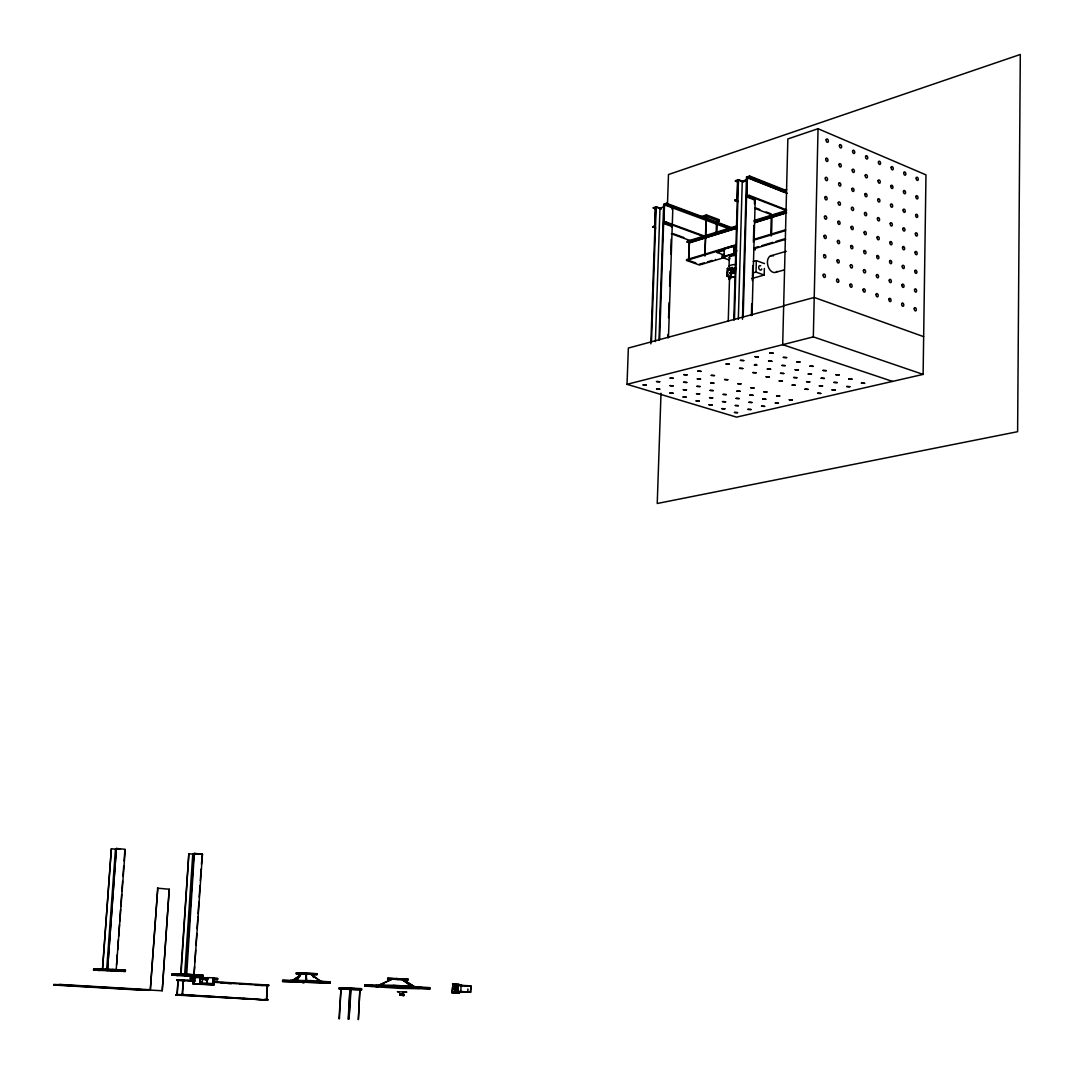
<?xml version="1.0" encoding="UTF-8"?>
<svg xmlns="http://www.w3.org/2000/svg" width="1074" height="1074" viewBox="0 0 1074 1074"><rect width="100%" height="100%" fill="white"/><g stroke="black" fill="none" stroke-linecap="round" stroke-linejoin="round"><path stroke-width="1.5" d="M783.658 306.036L628.357 348.057L627.028 384.317L736.549 417.128L923.116 374.396L925.976 174.874L818.052 128.719L787.846 138.962L782.691 344.673L892.521 381.404M923.116 374.396L813.327 336.874L818.052 128.719M770.81 233.998L771.32 214.357M771.575 234.011L772.045 216.008M786.571 210.638L749.061 196.045L749.075 195.293L746.564 196.099L753.773 198.905M786.383 191.347L749.598 176.74L749.612 176.002L746.484 177.035L742.47 319.26M751.397 315.555L751.719 303.875M752.364 280.529L752.767 265.52M753.411 242.16L753.867 225.486M754.472 203.805L754.566 200.462M752.028 315.38L755.237 198.596M755.17 250.014L755.21 248.577M764.352 268.5L764.178 275.038L756.029 272.098L756.338 260.633L753.236 261.532M727.366 268.513L730.911 269.789L730.682 277.535L727.138 276.287L727.366 268.513L731.461 269.628L731.179 277.535L727.42 276.206L727.648 268.433L731.407 269.789M727.917 268.352L727.138 276.287M729.031 266.553L729.286 257.572M728.253 320.911L729.568 276.045M735.448 273.266A6.149 1.973 0.9 0 0 732.334 273.467L729.635 272.702L735.515 271.588M731.918 270.514L732.012 267.198M737.919 201.818L734.791 200.61L737.301 199.079M738.469 182.647L735.368 180.687L738.469 179.667L742.268 181.157L747.598 179.412M733.623 245.704L733.972 253.84L733.623 245.704L724.024 248.604L724.359 256.713M733.421 270.5L733.475 268.487L736.415 268.299M734.066 270.366L734.119 268.339M734.804 270.286L734.858 268.258M737.006 199.173L737.543 180.701M733.811 319.945L737.851 179.868L743.597 182.137M735.583 270.272L735.636 268.245M734.441 319.77L738.469 179.667M738.321 319.408L742.268 181.157M743.154 317.421L747.115 176.821M746.86 196.005L747.383 177.465L787.229 193.266M706.504 215.753L704.893 255.733L706.142 215.606M703.295 217.324L706.397 216.344L706.45 214.921L719.285 219.74L719.244 221.15L716.143 222.13M716.157 233.018L716.506 221.432M716.895 233.031L717.244 221.445M724.507 255.196L717.056 252.497L717.096 251.074L734.2 245.919M729.488 260.083L722.037 257.398L722.117 254.887L724.426 254.189M724.963 257.411L699.416 265.023L686.541 260.458L686.568 259.68L736.052 244.738M737.234 228.077L689.401 242.858L687.145 242.039L687.159 241.261L736.589 225.956M688.622 258.794L689.146 242.764L736.979 227.983M688.877 258.874L689.401 242.858M659.006 339.988L663.678 204.275L666.605 203.308L733.582 228.359M659.597 339.827L664.269 204.087L672.874 207.295L668.471 337.612M664.511 204.704L663.893 222.64L671.693 225.5M671.599 227.285A10.861 3.719 1.4 0 0 672.217 226.601L663.598 223.446L665.961 221.969L704.974 236.28M729.931 229.124L664.242 204.798L666.605 203.308M661.007 393.272L657.234 503.491L1017.615 431.694L1020.3 54.479L668.484 174.538L667.464 204.597M667.88 337.773L668.001 334.43M668.565 317.729L669.062 302.693M669.639 285.993L670.136 270.957M670.713 254.256L671.21 239.22M655.771 228.091L652.643 226.95L654.992 225.5M656.415 209.551L653.328 207.685L656.227 206.732L660 208.128L664.484 206.664M654.724 225.58L655.355 207.725M650.831 343.855L655.637 206.92L661.369 209.054M651.475 342.029L656.227 206.732M655.368 341.572L660 208.128M452.02 992.873L452.986 983.905L452.02 992.873L458.799 993.316M459.216 991.691L454.289 992.994L454.718 984.012L458.92 985.502L454.933 984.026L454.503 993.007L459.471 991.571M456.155 991.369L456.638 985.207L456.155 991.369L462.639 991.638M461.833 991.852L457.631 993.208L457.954 985.22L461.927 985.449M458.128 985.22L457.658 991.383M460.8 991.584L461.082 985.422L456.45 985.207M467.767 992.027L467.902 988.966M470.976 986.08L470.506 992.215L470.976 986.08L468.049 985.892M430.07 988.832L430.124 987.664L393.876 985.288L364.865 984.912L364.798 986.08L400.897 988.416L430.07 988.832L393.809 986.469L364.798 986.08M404.079 995.504L402.71 995.477L402.884 993.853C394.346 993.598 407.288 997.612 402.884 993.853M403.3 995.423L403.368 993.88M403.623 995.504L403.77 993.906L403.918 995.504M422.122 987.543L415.168 987.449L403.18 979.931L408.013 979.971L408.053 979.099L387.674 978.239L387.62 979.126L390.278 979.3M393.809 986.469L393.876 985.288M387.62 979.126L396.709 979.206L396.749 978.333M399.756 995.303L399.998 993.745M399.917 995.289L400.293 993.745M400.226 995.289L400.709 993.759M400.897 988.416L400.964 987.261M400.629 995.303L401.22 993.772M401.77 993.799L401.139 995.316M402.253 995.37L402.334 993.826M358.327 1019.508L359.938 988.63L358.394 1019.521M361.535 989.798L361.602 988.711L350.849 988.026L339.25 987.852L339.183 988.953L361.535 989.798L339.183 988.953M338.995 1018.716L341.035 987.919L339.424 1018.743M348.204 1019.213L349.976 988.483L348.5 1019.226M349.909 989.624L349.775 988.483M351.158 988.08L349.01 1019.025L350.634 988.053M350.795 989.127L350.916 988.053M313.554 977.447L312.292 974.615L317.005 974.642L317.058 973.756L296.317 972.883L296.263 973.782L300.452 974.064M329.933 983.059L330 981.864L310.923 980.616L282.637 980.307L282.569 981.488L329.933 983.059L282.569 981.488M296.263 973.782L305.097 973.85L305.15 972.95M306.009 974.185L305.956 981.072M306.654 978.333L306.493 981.086L296.948 980.455L300.935 973.809L306.896 974.212M310.856 981.824L310.923 980.616M266.486 999.411L267.332 985.69L268.755 985.113L212.679 981.582M266.647 999.411L267.48 985.704M175.8 995.021L183.641 994.551L175.8 995.021L267.842 1000.042L182.271 994.524L183.224 980.428L194.918 981.153M260.781 985.61L268.755 985.113M193.038 983.985L201.563 984.106L201.697 982.052L202.127 982.965L213.686 983.677L214.223 982.831L214.088 984.885L193.038 983.985L193.186 981.945L194.569 981.958M202.986 976.441L203.067 975.219L184.473 974.011L172.028 973.917L171.934 975.125L202.986 976.441L171.934 975.125M200.516 978.817L208.249 977.89M206.852 984.16L207.282 977.676L213.619 977.77L213.202 984.267L206.852 984.16L207.806 977.716M213.216 984.898L213.108 978.441L217.66 978.495L217.579 979.663L213.041 979.609M184.634 979.824L176.794 980.361L194.528 980.455M177.197 994.43L178.15 980.374M181.05 974.279L188.836 853.736L180.674 974.279L184.647 974.507L192.77 854.085L197.522 853.817L193.951 853.441L185.815 974.319L190.299 974.588M182.432 994.524L183.372 980.428M184.392 975.246L184.473 974.011M184.164 974.131L186.728 974.239L194.327 853.414L202.449 854.26L194.032 974.843L194.582 966.587M194.985 979.005L190.299 978.709L190.38 977.541L205.121 977.689M193.602 982.858L193.186 981.945M194.918 961.633L195.683 950.074M196.018 945.12L196.784 933.561M197.119 928.607L197.885 917.048M198.113 913.746L198.878 902.187M199.214 897.233L199.979 885.661M200.314 880.707L201.08 869.148M201.415 864.194L202.449 854.26M194.327 977.555L193.897 983.985L194.864 977.582M150.306 990.08L157.757 888.171L150.306 990.08L162.228 990.778L169.222 889.218L157.422 888.185M141.54 990.174L149.058 989.691L141.54 990.174L53.7 985.019L61.057 984.509L149.058 989.691M93.572 970.104L105.776 970.184L105.87 968.923L125.43 970.198L125.349 971.446L93.572 970.104L93.653 968.855L105.87 968.923M106.675 969.473L115.468 849.131L120.127 848.836M116.381 848.46L107.561 969.258L116.381 848.46L125.282 849.319L116.193 969.822M113.186 971.245C109.763 970.507 111.589 972.319 113.159 970.117M116.556 964.801L117.281 954.759M117.657 949.738L118.382 939.696M118.623 936.353L119.469 924.633M119.711 921.291L120.556 909.584M120.798 906.228L121.644 894.521M121.886 891.165L122.611 881.136M122.986 876.115L123.711 866.074M124.074 861.053L124.799 851.011M111.36 848.769L102.513 969.231L111.36 848.769L117.039 849.359M53.7 985.019L61.057 984.509M453.04 992.014L452.691 991.718M699.362 264.231L704.235 262.821M704.517 255.599L705.269 255.612M296.411 980.455L300.411 973.809M300.599 975.004L291.806 980.898L296.411 980.951M292.168 980.924L299.7 975.863M300.062 975.89L292.517 980.938L282.637 980.307M454.289 992.994L458.867 991.571M378.988 985.1L391.876 979.166M392.426 979.166L379.256 985.1L384.411 985.422M467.66 991.906L468.694 992L468.009 992.027M733.475 268.487L732.898 269.655M730.132 270.084L730.911 269.789M730.682 277.535L729.917 277.83A6.149 1.973 0.9 0 0 729.729 279.804M457.631 993.208L461.538 991.839L457.417 993.195M653.301 208.396L655.61 207.631M735.341 181.425L737.825 180.607M747.088 177.559L749.598 176.74M744.658 181.144L747.329 180.271M756.714 365.241C757.371 363.106 750.86 365.845 756.7 365.241M665.961 221.969L663.625 222.721L672.243 225.876M652.643 226.95L654.965 226.211M734.791 200.61L737.274 199.818M749.061 196.045L746.551 196.851L755.197 200.207A11.29 3.974 0.6 0 1 754.472 200.945M700.235 216.908L706.45 214.921M783.59 190.367L786.665 189.386M754.136 220.519L786.02 210.638M687.145 242.039L736.576 226.748M754.109 221.311L785.993 211.444M754.525 222.573L786.41 212.719M754.78 222.667L786.665 212.827M753.612 239.435L785.537 229.796M686.541 260.458L736.026 245.53M753.586 240.24L785.524 230.615M717.056 252.497L724.547 250.242M734.039 251.316L736.388 250.618M733.73 251.746L736.898 250.806M723.782 256.511L733.394 253.639M707.43 261.868L712.21 260.445M722.037 257.398L736.308 253.142M753.733 248.054L758.526 246.631M761.721 245.678L772.891 242.348M776.086 241.395L784.074 239.005M753.706 248.846L785.644 239.327M770.514 255.894L786.235 251.289M752.928 272.997L756.029 272.098M751.773 278.582L764.178 275.038M775.965 272.272L783.832 270.03M783.658 305.728L814.213 297.458L923.653 336.645M627.028 384.317L813.327 336.874M729.622 273.065L735.502 271.95M175.612 975.273L178.19 975.407L176.982 975.313M193.763 854.192L202.073 854.286M322.321 981.623L320.911 981.596M378.236 986.657L375.793 986.55L376.88 986.563M169.222 889.218L162.228 990.778M468.291 985.878L468.465 985.798M456.557 988.241L452.785 988.255L454.718 988.375M456.544 988.523L452.772 988.536L457.618 988.859M459.766 985.422L458.773 985.368M376.115 985.368L376.934 985.395M467.673 985.878L468.546 985.892M350.164 988.51L339.25 987.852M116.234 970.131L125.43 970.198M467.391 992.014L468.264 992.04M317.058 973.756L300.72 972.91M193.696 975.138L203.067 975.219M403.502 979.058L408.053 979.099M190.299 978.709L194.783 978.75M202.798 979.501L207.295 979.542M309.245 981.099L306.13 981.059L306.533 974.185L310.708 974.225L320.133 981.22L317.031 981.18M320.656 981.757L330 981.864M459.229 984.348L452.449 983.891M200.301 982.039L201.697 982.052M212.827 982.817L214.223 982.831M350.111 988.51L354.957 988.604M465.525 985.838L466.572 985.878M465.23 991.973L466.291 992.014M263.909 999.357L267.882 999.438M186.312 974.252L184.285 974.145M461.766 985.435L462.934 985.476M464.518 985.811L465.686 985.851M461.471 991.597L464.935 991.732M464.237 991.946L465.391 991.987M462.84 985.476L466.371 985.623M464.612 985.825L460.088 985.596M309.258 982.025C312.547 982.106 305.566 981.784 308.936 982.012M320.817 982.723C317.542 982.643 324.509 982.965 321.153 982.737M395.366 985.704L396.454 985.717L394.735 985.664M303.083 982.509C300.076 982.441 306.708 982.75 303.418 982.522M417.746 987.1C414.604 987.06 421.317 987.234 417.987 987.181M395.031 986.805C391.728 986.751 398.642 986.939 395.299 986.885M417.692 988.281C414.403 988.214 421.236 988.416 417.934 988.349M399.474 988.026C396.212 987.959 403.019 988.161 399.729 988.093M464.33 991.96L461.954 991.852M402.602 992.054L406.858 992.121L397.38 991.691L399.098 991.879M198.193 974.977C194.327 974.87 201.952 975.152 198.005 975.031M176.901 974.145C173.33 973.89 180.701 974.36 177.062 974.091M198.113 976.199C201.643 976.454 194.367 975.998 197.925 976.253M176.821 975.367L175.733 975.299M291.524 981.757C294.867 981.998 288.047 981.569 291.255 981.811M377.202 986.576L378.236 986.657M464.881 991.732L467.096 991.852M460.813 991.799L462.008 991.852M309.003 980.817C305.848 980.575 312.628 981.005 309.299 980.763M321.22 981.542L322.321 981.623M53.754 984.402L141.58 989.57M61.003 985.14L149.004 990.309M183.802 994.806L177.049 994.43L178.002 980.374L184.741 980.79M187.386 995.074L195.629 995.544M205.523 996.122L214.988 996.618M223.66 997.169L233.286 997.679M243.019 998.243L251.692 998.793M183.6 995.168L267.842 1000.042M459.793 991.732L460.934 991.799M466.25 985.637L467.378 985.69M213.202 984.267L213.619 977.77M201.563 984.106L214.088 984.885M212.947 978.186L217.66 978.495M190.38 977.541L195.065 977.837M205.04 978.87L208.168 979.058M212.88 979.367L217.579 979.663M176.834 979.743L181.775 980.052M186.715 980.361L194.944 980.871M213.068 982.012L216.357 982.213M221.298 982.522L232.83 983.247M239.408 983.663L249.289 984.281M255.88 984.697L260.821 985.006M212.639 982.2L268.715 985.717M220.989 983.046L224.278 983.26M227.419 983.462L231.138 983.757M255.424 985.207L258.874 985.422M394.145 986.053L398.078 986.308M412.228 987.248L415.705 987.462L403.73 979.931M397.192 986.281L412.107 986.482L402.361 979.595L397.541 979.542M364.865 984.912L372.96 985.435M466.076 992L470.694 992.228M112.246 969.54L116.569 969.822M93.653 968.855L100.164 969.285M172.028 973.917L181.291 974.507M105.776 970.184L125.349 971.446M466.358 985.865L470.788 986.08M387.674 978.239L397.353 978.897M396.709 979.206L408.013 979.971M392.158 979.166L398.092 979.555M296.317 972.883L306.708 973.581M305.097 973.85L317.005 974.642M466.908 991.852L467.902 991.906M459.981 991.745L458.437 991.624M467.19 985.69L468.183 985.757M467.955 985.744L468.734 985.811M188.836 853.736L195.32 854.407M729.635 272.702L732.347 273.105A6.149 1.973 0.9 0 1 735.448 272.903M688.823 260.485L695.804 262.955M672.942 233.608L683.87 237.569M671.357 233.743L691.643 241.1M729.152 255.276L731.354 256.082M462.129 985.717L457.833 984.227M454.718 984.012L458.786 985.489M756.338 260.633L764.487 263.6M665.947 222.694L704.947 236.992M653.328 207.685L656.442 208.839M706.397 216.344L719.244 221.15M666.578 204.033L732.012 228.48M734.817 199.871L737.932 201.08M755.129 207.712L759.815 209.511M766.071 211.927L770.756 213.726M755.103 208.437L772.3 215.055M749.075 195.293L786.584 209.9M748.524 178.136L784.893 192.541M749.612 176.002L786.396 190.608M403.448 979.931L415.437 987.462M402.71 979.622L412.456 986.496M402.025 979.569L411.772 986.456M311.057 974.252L320.858 981.26M312.829 974.615L314.091 977.447M730.454 270.151A5.773 1.866 0.9 0 1 735.556 269.332M735.556 269.212A6.149 1.987 0.9 0 0 732.455 269.399L731.152 269.695L730.924 277.441L732.226 277.159A6.149 1.973 0.9 0 1 735.341 276.971M729.528 279.294A5.773 1.853 0.9 0 1 735.328 277.092M761.748 268.943A2.296 1.49 75.4 0 1 759.801 269.802A2.296 1.49 75.4 0 1 758.781 266.728A2.296 1.49 75.4 0 1 760.728 265.882M777.214 271.4A8.659 5.585 75.5 0 1 767.776 265.265A8.659 5.585 75.5 0 1 773.455 255.867M730.078 258.673A6.592 2.175 0.8 0 1 730.266 256.498A6.592 2.175 0.8 0 1 736.079 255.545M733.717 268.728A6.605 2.148 0.8 0 1 729.112 266.271A6.605 2.148 0.8 0 1 735.824 264.553M734.24 248.456A2.672 1.799 -69.4 0 1 736.079 248.55M736.308 251.491A2.672 1.799 -69.4 0 1 735.985 252.108M205.577 980.052A2.041 1.141 -84.8 0 1 206.718 979.542M200.328 979.918A2.054 1.141 -84.8 0 1 202.248 979.716A2.054 1.141 -84.8 0 1 201.415 982.925M755.72 180.982A11.264 4.068 0.6 0 1 755.411 181.372M672.848 208.007A10.847 3.799 1.4 0 1 671.774 209.041M200.059 977.609L200.167 984.093L200.059 977.609M728.937 270.084L729.004 269.95M728.79 274.957L728.857 274.823M689.132 241.959L689.24 241.905M688.541 260.391L689.266 260.432L688.541 260.391M705.121 237.018L705.215 236.965M643.125 384.935L646.306 385.136L643.125 384.935M704.557 254.78L704.665 254.726M656.55 381.552L659.731 381.753L656.55 381.552M715.365 259.452L715.459 259.398M670.109 378.129L673.331 378.33L670.109 378.129M669.894 393.003L673.036 393.191L669.894 393.003M683.856 374.651L687.078 374.853L683.856 374.651M656.59 388.989L659.745 389.191L656.59 388.989M683.332 389.687L686.487 389.889L683.332 389.687M683.077 396.964L686.205 397.165L683.077 396.964M697.751 371.148L701 371.349L697.751 371.148M770.783 235.609L771.535 235.649L770.823 235.568M670.015 385.633L673.183 385.848L670.015 385.633M696.919 386.345L700.1 386.546L696.919 386.345M696.516 393.702L699.657 393.903L696.516 393.702M781.63 239.69L781.738 239.636M683.588 382.25L686.783 382.465L683.588 382.25M696.127 400.897L699.228 401.099L696.127 400.897M710.666 382.962L713.861 383.163L710.666 382.962M710.115 390.399L713.27 390.6L710.115 390.399M726.051 363.992L729.34 364.207L726.051 363.992M697.335 378.827L700.543 379.041L697.335 378.827M709.578 397.675L712.693 397.863L709.578 397.675M709.041 404.791L712.129 404.979L709.041 404.791M724.588 379.538L727.796 379.74L724.588 379.538M740.469 360.354L743.772 360.569L740.469 360.354M711.243 375.363L714.465 375.578L711.243 375.363M723.178 394.413L726.319 394.601L723.178 394.413M722.493 401.595L725.594 401.797L722.493 401.595M721.822 408.644L724.896 408.832L721.822 408.644M737.784 383.673L740.979 383.874L737.784 383.673M755.049 356.675L758.378 356.877L755.049 356.675M736.939 391.111L740.093 391.298L736.939 391.111M736.106 398.373L739.221 398.575L736.106 398.373M752.914 372.571L756.15 372.772L752.914 372.571M735.287 405.489L738.375 405.677L735.287 405.489M769.83 352.943L773.159 353.158L769.83 352.943M739.556 368.301L742.819 368.516L739.556 368.301M734.482 412.456L737.543 412.644L734.482 412.456M750.86 387.768L754.029 387.969L750.86 387.768M749.867 395.111L753.008 395.313L749.867 395.111M767.333 369.026L770.595 369.228L767.333 369.026M748.9 402.307L752.001 402.495L748.9 402.307M766.124 376.786L769.346 376.987L766.124 376.786M747.947 409.342L751.021 409.53L747.947 409.342M763.789 391.809L766.957 392.01L763.789 391.809M781.926 365.428L785.215 365.63L781.926 365.428M762.661 399.085L765.789 399.273L762.661 399.085M780.543 373.282L783.792 373.483L780.543 373.282M768.568 361.065L771.87 361.28L768.568 361.065M761.56 406.187L764.648 406.388L761.56 406.187M779.2 380.961L782.409 381.163L779.2 380.961M796.693 361.79L799.996 362.005L796.693 361.79M776.596 395.823L779.737 396.011L776.596 395.823M795.149 369.738L798.412 369.939L795.149 369.738M783.335 357.387L786.651 357.602L783.335 357.387M775.334 403.005L778.435 403.206L775.334 403.005M793.632 377.498L796.854 377.712L793.632 377.498M792.142 385.096L795.337 385.298L792.142 385.096M809.917 366.14L813.206 366.355L809.917 366.14M789.269 399.783L792.384 399.984L789.269 399.783M808.225 373.994L811.474 374.208L808.225 373.994M806.574 381.673L809.783 381.874L806.574 381.673M804.95 389.191L808.118 389.379L804.95 389.191M823.006 370.449L826.268 370.664L823.006 370.449M821.167 378.223L824.402 378.424L821.167 378.223M819.368 385.808L822.563 386.009L819.368 385.808M817.623 393.232L820.778 393.433L817.623 393.232M835.948 374.719L839.183 374.92L835.948 374.719M833.974 382.398L837.183 382.599L833.974 382.398M832.041 389.902L835.223 390.09L832.041 389.902M848.742 378.934L851.977 379.135L848.742 378.934M846.648 386.519L849.843 386.721L846.648 386.519M861.415 383.109L864.624 383.311L861.415 383.109M97.452 969.003L100.07 969.137L97.452 969.003M105.762 969.043L108.393 969.191L105.762 969.043M97.372 970.252L99.976 970.386L97.372 970.252M105.682 970.305L108.299 970.44L105.682 970.305M119.08 969.903L121.684 970.05L119.227 969.903M118.986 971.164L121.59 971.299L118.986 971.164M184.137 975.34L186.675 975.474L184.137 975.34M188.312 976.078L190.81 976.212L188.312 976.078M290.289 980.522L292.719 980.656L290.289 980.522M876.062 294.41A1.705 1.061 76.8 0 0 877.377 296.894A1.705 1.061 76.8 0 0 877.914 294.357A1.705 1.061 76.8 0 0 876.062 294.41M863.066 289.618A1.705 1.061 76.6 0 0 864.382 292.115A1.705 1.061 76.6 0 0 864.932 289.564A1.705 1.061 76.6 0 0 863.066 289.618M849.91 284.771A1.718 1.074 76.4 0 0 851.252 287.295A1.718 1.074 76.4 0 0 851.803 284.731A1.718 1.074 76.4 0 0 849.91 284.771M836.619 279.871A1.732 1.087 76.3 0 0 837.975 282.408A1.732 1.087 76.3 0 0 838.539 279.831A1.732 1.087 76.3 0 0 836.619 279.871M823.181 274.917A1.745 1.101 76.1 0 0 824.537 277.468A1.745 1.101 76.1 0 0 825.114 274.877A1.745 1.101 76.1 0 0 823.181 274.917M888.936 299.149A1.692 1.047 76.9 0 0 890.225 301.619A1.692 1.047 76.9 0 0 890.762 299.096A1.692 1.047 76.9 0 0 888.936 299.149M901.663 303.848A1.678 1.034 77.1 0 0 902.952 306.305A1.678 1.034 77.1 0 0 903.476 303.781A1.678 1.034 77.1 0 0 901.663 303.848M914.256 308.493A1.678 1.02 77.2 0 0 915.531 310.923A1.678 1.02 77.2 0 0 916.041 308.426A1.678 1.02 77.2 0 0 914.256 308.493M823.61 255.437A1.745 1.101 75.8 0 0 824.966 257.988A1.745 1.101 75.8 0 0 825.544 255.424A1.745 1.101 75.8 0 0 823.61 255.437M837.035 260.499A1.732 1.087 76 0 0 838.378 263.023A1.732 1.087 76 0 0 838.942 260.472A1.732 1.087 76 0 0 837.035 260.499M850.299 265.493A1.718 1.074 76.1 0 0 851.628 268.017A1.718 1.074 76.1 0 0 852.192 265.466A1.718 1.074 76.1 0 0 850.299 265.493M863.429 270.433A1.705 1.061 76.3 0 0 864.745 272.944A1.705 1.061 76.3 0 0 865.295 270.406A1.705 1.061 76.3 0 0 863.429 270.433M876.411 275.32A1.705 1.047 76.5 0 0 877.726 277.817A1.705 1.047 76.5 0 0 878.264 275.293A1.705 1.047 76.5 0 0 876.411 275.32M889.259 280.166A1.692 1.047 76.6 0 0 890.547 282.637A1.692 1.047 76.6 0 0 891.084 280.126A1.692 1.047 76.6 0 0 889.259 280.166M901.959 284.946A1.678 1.034 76.8 0 0 903.247 287.402A1.678 1.034 76.8 0 0 903.771 284.905A1.678 1.034 76.8 0 0 901.959 284.946M914.538 289.685A1.678 1.02 76.9 0 0 915.8 292.128A1.678 1.02 76.9 0 0 916.323 289.631A1.678 1.02 76.9 0 0 914.538 289.685M824.04 236.012A1.745 1.087 75.5 0 0 825.396 238.576A1.745 1.087 75.5 0 0 825.973 236.012A1.745 1.087 75.5 0 0 824.04 236.012M837.438 241.167A1.732 1.087 75.7 0 0 838.781 243.704A1.732 1.087 75.7 0 0 839.344 241.167A1.732 1.087 75.7 0 0 837.438 241.167M850.689 246.268A1.718 1.074 75.9 0 0 852.018 248.792A1.718 1.074 75.9 0 0 852.568 246.255A1.718 1.074 75.9 0 0 850.689 246.268M863.791 251.303A1.705 1.061 76 0 0 865.107 253.813A1.705 1.061 76 0 0 865.657 251.289A1.705 1.061 76 0 0 863.791 251.303M876.76 256.297A1.705 1.047 76.2 0 0 878.062 258.794A1.705 1.047 76.2 0 0 878.599 256.27A1.705 1.047 76.2 0 0 876.76 256.297M889.581 261.224A1.692 1.034 76.4 0 0 890.87 263.707A1.692 1.034 76.4 0 0 891.407 261.197A1.692 1.034 76.4 0 0 889.581 261.224M902.267 266.11A1.678 1.02 76.5 0 0 903.543 268.567A1.678 1.02 76.5 0 0 904.066 266.084A1.678 1.02 76.5 0 0 902.267 266.11M914.82 270.943A1.665 1.02 76.7 0 0 916.082 273.387A1.665 1.02 76.7 0 0 916.605 270.903A1.665 1.02 76.7 0 0 914.82 270.943M825.315 178.096A1.732 1.074 74.7 0 0 826.671 180.66A1.732 1.074 74.7 0 0 827.235 178.136A1.732 1.074 74.7 0 0 825.315 178.096M824.899 197.347A1.732 1.087 74.9 0 0 826.242 199.912A1.732 1.087 74.9 0 0 826.819 197.374A1.732 1.087 74.9 0 0 824.899 197.347M824.47 216.653A1.732 1.087 75.2 0 0 825.825 219.217A1.732 1.087 75.2 0 0 826.389 216.666A1.732 1.087 75.2 0 0 824.47 216.653M838.646 183.547A1.732 1.074 74.9 0 0 839.989 186.097A1.732 1.074 74.9 0 0 840.553 183.587A1.732 1.074 74.9 0 0 838.646 183.547M838.244 202.691A1.732 1.074 75.1 0 0 839.586 205.241A1.732 1.074 75.1 0 0 840.15 202.718A1.732 1.074 75.1 0 0 838.244 202.691M837.841 221.902A1.732 1.074 75.4 0 0 839.183 224.453A1.732 1.074 75.4 0 0 839.747 221.915A1.732 1.074 75.4 0 0 837.841 221.902M851.83 188.93A1.718 1.061 75 0 0 853.159 191.467A1.718 1.061 75 0 0 853.709 188.97A1.718 1.061 75 0 0 851.83 188.93M851.454 207.98A1.718 1.061 75.3 0 0 852.783 210.517A1.718 1.061 75.3 0 0 853.333 208.007A1.718 1.061 75.3 0 0 851.454 207.98M851.064 227.097A1.718 1.061 75.6 0 0 852.394 229.621A1.718 1.061 75.6 0 0 852.957 227.097A1.718 1.061 75.6 0 0 851.064 227.097M864.879 194.26A1.705 1.047 75.2 0 0 866.194 196.784A1.705 1.047 75.2 0 0 866.731 194.287A1.705 1.047 75.2 0 0 864.879 194.26M864.516 213.216A1.705 1.047 75.5 0 0 865.832 215.74A1.705 1.047 75.5 0 0 866.369 213.229A1.705 1.047 75.5 0 0 864.516 213.216M864.154 232.239A1.705 1.061 75.8 0 0 865.469 234.75A1.705 1.061 75.8 0 0 866.02 232.239A1.705 1.061 75.8 0 0 864.154 232.239M877.78 199.536A1.692 1.034 75.4 0 0 879.082 202.033A1.692 1.034 75.4 0 0 879.619 199.563A1.692 1.034 75.4 0 0 877.78 199.536M877.431 218.398A1.692 1.034 75.7 0 0 878.733 220.895A1.692 1.034 75.7 0 0 879.27 218.411A1.692 1.034 75.7 0 0 877.431 218.398M877.096 237.314A1.692 1.047 75.9 0 0 878.398 239.811A1.692 1.047 75.9 0 0 878.935 237.314A1.692 1.047 75.9 0 0 877.096 237.314M890.534 204.745A1.692 1.02 75.6 0 0 891.823 207.242A1.692 1.02 75.6 0 0 892.36 204.772A1.692 1.02 75.6 0 0 890.534 204.745M890.225 223.526A1.692 1.034 75.8 0 0 891.514 226.01A1.692 1.034 75.8 0 0 892.038 223.526A1.692 1.034 75.8 0 0 890.225 223.526M889.903 242.348A1.692 1.034 76.1 0 0 891.192 244.832A1.692 1.034 76.1 0 0 891.715 242.335A1.692 1.034 76.1 0 0 889.903 242.348M903.167 209.913A1.678 1.02 75.7 0 0 904.442 212.383A1.678 1.02 75.7 0 0 904.966 209.927A1.678 1.02 75.7 0 0 903.167 209.913M902.872 228.587A1.678 1.02 76 0 0 904.147 231.058A1.678 1.02 76 0 0 904.67 228.587A1.678 1.02 76 0 0 902.872 228.587M902.563 247.315A1.678 1.02 76.3 0 0 903.852 249.786A1.678 1.02 76.3 0 0 904.362 247.302A1.678 1.02 76.3 0 0 902.563 247.315M915.666 215.015A1.665 1.007 75.9 0 0 916.928 217.472A1.665 1.007 75.9 0 0 917.438 215.028A1.665 1.007 75.9 0 0 915.666 215.015M915.384 233.608A1.665 1.007 76.2 0 0 916.646 236.052A1.665 1.007 76.2 0 0 917.156 233.595A1.665 1.007 76.2 0 0 915.384 233.608M915.102 252.242A1.665 1.007 76.4 0 0 916.364 254.699A1.665 1.007 76.4 0 0 916.887 252.229A1.665 1.007 76.4 0 0 915.102 252.242M825.745 158.898A1.732 1.074 74.4 0 0 827.087 161.476A1.732 1.074 74.4 0 0 827.665 158.965A1.732 1.074 74.4 0 0 825.745 158.898M839.049 164.443A1.718 1.061 74.6 0 0 840.392 167.007A1.718 1.061 74.6 0 0 840.942 164.497A1.718 1.061 74.6 0 0 839.049 164.443M852.219 169.934A1.718 1.061 74.8 0 0 853.535 172.471A1.718 1.061 74.8 0 0 854.085 169.974A1.718 1.061 74.8 0 0 852.219 169.934M865.241 175.357A1.705 1.047 75 0 0 866.543 177.881A1.705 1.047 75 0 0 867.094 175.398A1.705 1.047 75 0 0 865.241 175.357M878.116 180.727A1.692 1.034 75.1 0 0 879.418 183.224A1.692 1.034 75.1 0 0 879.955 180.768A1.692 1.034 75.1 0 0 878.116 180.727M890.856 186.03A1.678 1.02 75.3 0 0 892.145 188.527A1.678 1.02 75.3 0 0 892.669 186.071A1.678 1.02 75.3 0 0 890.856 186.03M903.462 191.279A1.678 1.007 75.5 0 0 904.738 193.763A1.678 1.007 75.5 0 0 905.261 191.32A1.678 1.007 75.5 0 0 903.462 191.279M915.934 196.475A1.665 1.007 75.7 0 0 917.196 198.945A1.665 1.007 75.7 0 0 917.72 196.515A1.665 1.007 75.7 0 0 915.934 196.475M826.161 139.768A1.732 1.074 74.1 0 0 827.517 142.345A1.732 1.074 74.1 0 0 828.081 139.835A1.732 1.074 74.1 0 0 826.161 139.768M839.452 145.406A1.718 1.061 74.3 0 0 840.781 147.97A1.718 1.061 74.3 0 0 841.345 145.473A1.718 1.061 74.3 0 0 839.452 145.406M852.595 150.991A1.718 1.047 74.5 0 0 853.911 153.528A1.718 1.047 74.5 0 0 854.461 151.058A1.718 1.047 74.5 0 0 852.595 150.991M865.59 156.509A1.705 1.034 74.7 0 0 866.906 159.033A1.705 1.034 74.7 0 0 867.443 156.562A1.705 1.034 74.7 0 0 865.59 156.509M878.451 161.959A1.692 1.034 74.9 0 0 879.754 164.483A1.692 1.034 74.9 0 0 880.291 162.026A1.692 1.034 74.9 0 0 878.451 161.959M891.178 167.369A1.678 1.02 75.1 0 0 892.467 169.867A1.678 1.02 75.1 0 0 892.991 167.423A1.678 1.02 75.1 0 0 891.178 167.369M903.758 172.713A1.678 1.007 75.2 0 0 905.033 175.196A1.678 1.007 75.2 0 0 905.557 172.753A1.678 1.007 75.2 0 0 903.758 172.713M916.216 178.002A1.665 0.993 75.4 0 0 917.478 180.472A1.665 0.993 75.4 0 0 917.988 178.042A1.665 0.993 75.4 0 0 916.216 178.002"/></g></svg>
